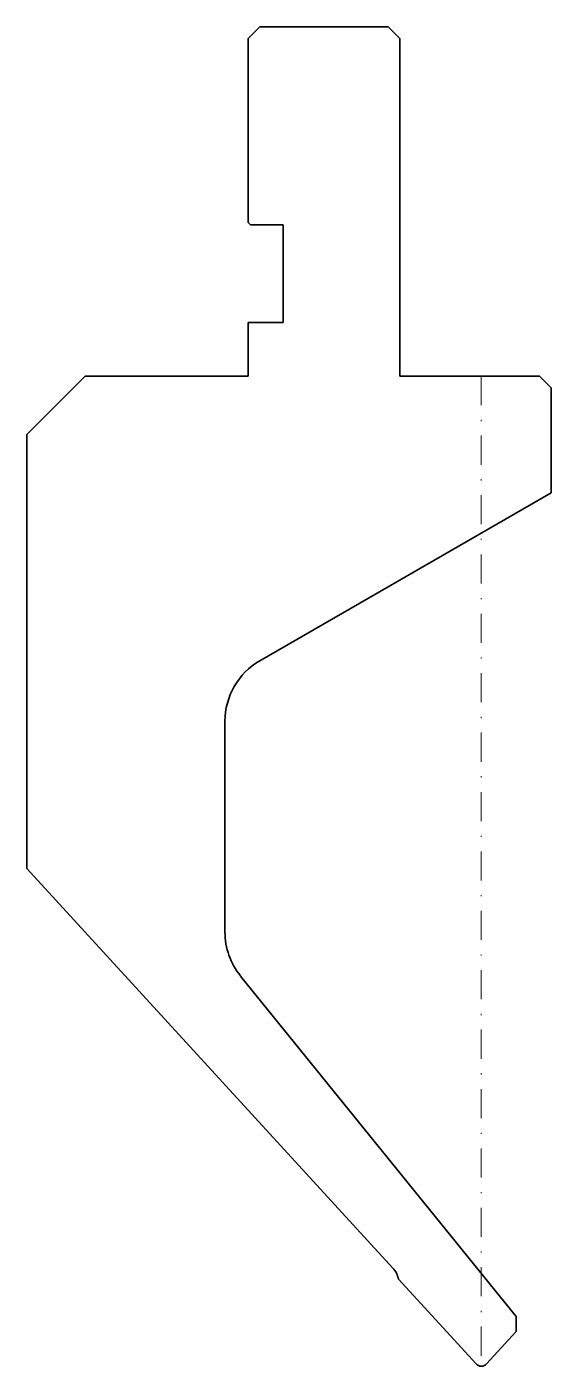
# Model space of a CAD drawing. Header units: millimetres. Extents: x -39 to 6, y 0 to 115.
import ezdxf

# ---------------------------------------------------------------- set-up
doc = ezdxf.new("R2010")
doc.units = ezdxf.units.MM
doc.header["$LTSCALE"] = 5
doc.linetypes.add('AUSGEZOGEN', pattern=[0])
doc.linetypes.add('DASHDOT', pattern=[1, 0.5, -0.25, 0, -0.25])
doc.layers.add('2', color=7, linetype='Continuous')
doc.layers.add('5', color=3, linetype='Continuous', true_color=0x00ff00)

msp = doc.modelspace()

# ---------------------------------------------------------------- linework, layer by layer
at = {"layer": '2', "color": 7, "linetype": 'AUSGEZOGEN', "lineweight": 35}
for p, q in [((-20, 114), (-19, 115)), ((-20, 98.2), (-20, 114)), ((-19, 115), (-8, 115)), ((-8, 115), (-7, 114)), ((-7, 114), (-7, 85)), ((-19.8, 98), (-20, 98.2)), ((-17, 98), (-19.8, 98)), ((-17, 89.6), (-17, 98)), ((-20, 85), (-20, 89.6)), ((-20, 89.6), (-17, 89.6)), ((-39, 80), (-34, 85)), ((-34, 85), (-20, 85)), ((-7, 85), (5, 85)), ((5, 85), (6, 84)), ((6, 84), (6, 75)), ((-39, 42.72), (-39, 80)), ((6, 75), (-19, 60.57)), ((-22, 55.37), (-22, 37.28)), ((-7.58, 8.43), (-39, 42.72)), ((-20.67, 33.5), (3, 4.28)), ((-0.45, 0.19), (-7.12, 7.48)), ((3, 4.28), (3, 2.99)), ((3, 2.99), (0.44, 0.19))]:
    msp.add_line(p, q, dxfattribs=at)
for centre, radius, start, end in [((-16, 55.37), 6, 120, 180), ((-16, 37.28), 6, 180, 219), ((-8.9, 7.2), 1.8, 8.9427, 42.9076), ((0, 0.6), 0.6, 222.4886, 317.5114)]:
    msp.add_arc(centre, radius, start, end, dxfattribs=at)
at = {"layer": '5', "color": 3, "linetype": 'DASHDOT', "lineweight": 18, "true_color": 0x00ff00}
msp.add_line((0, 85), (0, 0), dxfattribs=at)

doc.saveas('drawing.dxf')
